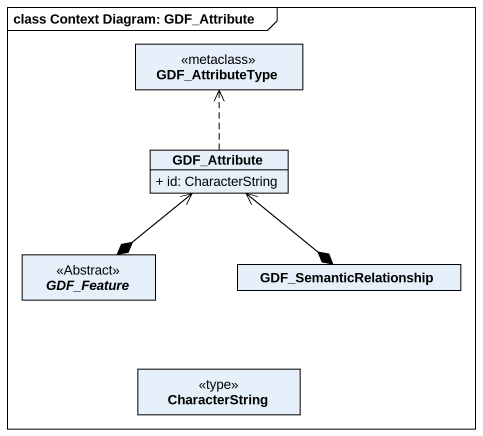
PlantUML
@startuml
mainframe class Context Diagram: GDF_Attribute
hide circle
hide empty members
skinparam classAttributeIconSize 0
class GDF_AttributeType <<metaclass>>
class GDF_Attribute {
  + id: CharacterString
}
abstract class GDF_Feature <<Abstract>>
class GDF_SemanticRelationship
class CharacterString <<type>>
GDF_Attribute .up.> GDF_AttributeType
GDF_Feature *-up-> GDF_Attribute
GDF_SemanticRelationship *-up-> GDF_Attribute
@enduml
